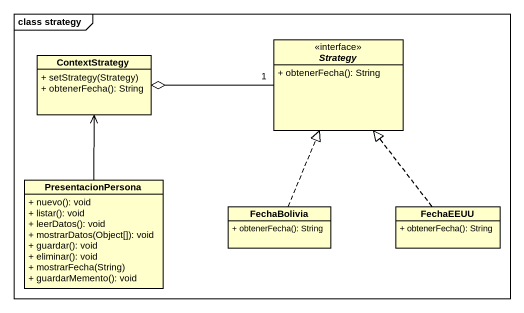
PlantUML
@startuml
mainframe class strategy
hide circle
hide empty members
skinparam classAttributeIconSize 0
interface Strategy {
  + obtenerFecha(): String
}
class ContextStrategy {
  + setStrategy(Strategy)
  + obtenerFecha(): String
}
class PresentacionPersona {
  + nuevo(): void
  + listar(): void
  + leerDatos(): void
  + mostrarDatos(Object[]): void
  + guardar(): void
  + eliminar(): void
  + mostrarFecha(String)
  + guardarMemento(): void
}
class FechaBolivia {
  + obtenerFecha(): String
}
class FechaEEUU {
  + obtenerFecha(): String
}
Strategy "1" -left-o ContextStrategy
PresentacionPersona -up-> ContextStrategy
FechaBolivia .up.|> Strategy
FechaEEUU .up.|> Strategy
@enduml
